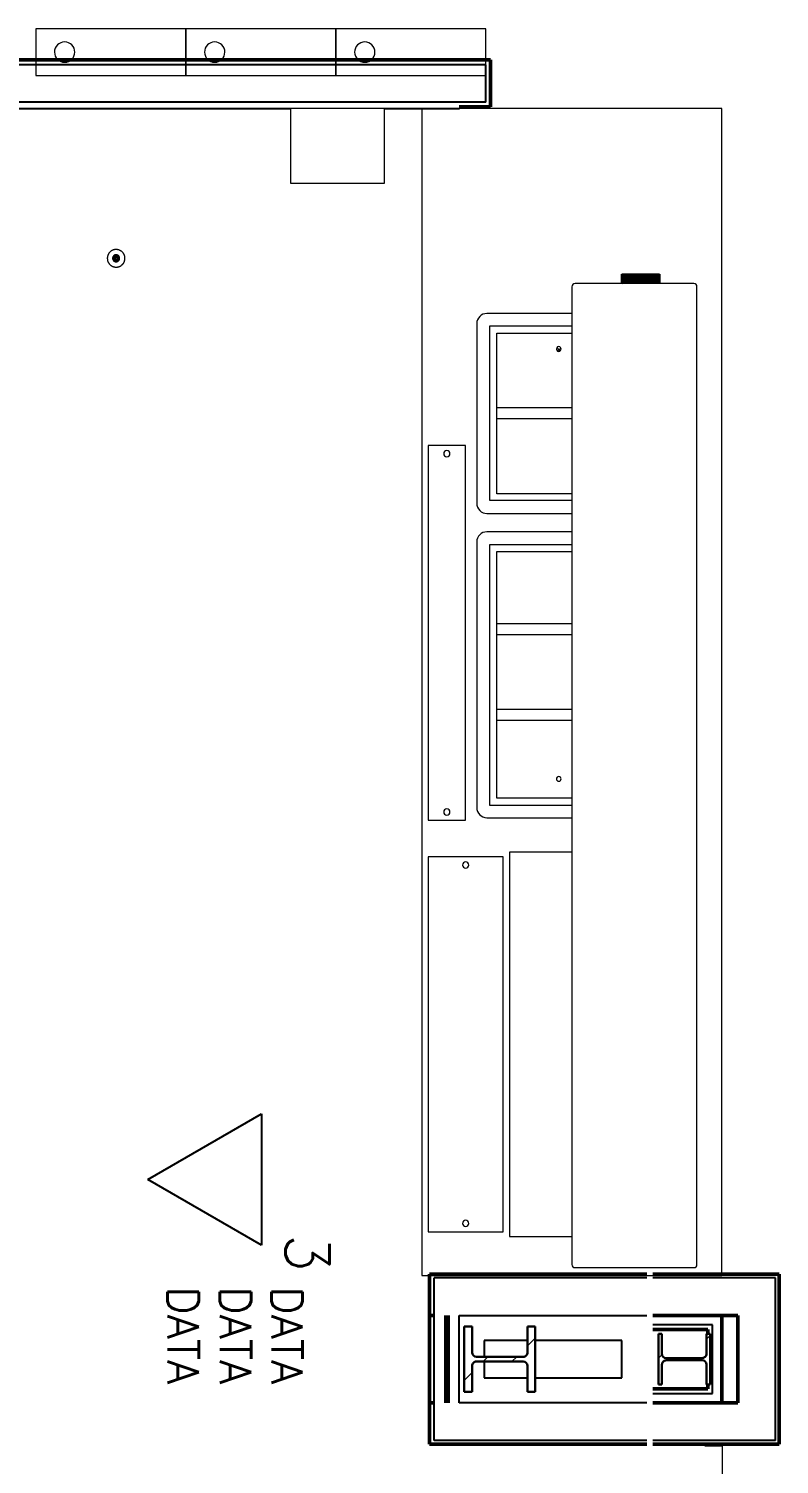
# Model space of a CAD drawing. Header units: inches. Extents: x -460 to 10305, y -938 to 5356.
# Drawn here: x 608.4 to 728.5, y 482.4 to 712.2 of the extents above; entities that cross this region are included whole.
import ezdxf
from ezdxf.enums import TextEntityAlignment as Align

# ---------------------------------------------------------------- set-up
doc = ezdxf.new("R2010")
doc.units = ezdxf.units.IN
doc.header["$MEASUREMENT"] = 0
doc.layers.add('01-0263-G-DWG-BFP-ARCH$0$SP-CASE', color=11, linetype='Continuous', lineweight=13)
doc.layers.add('01-0263-G-DWG-BFP-ARCH$0$SP-COLUMNS', color=40, linetype='Continuous', lineweight=13)
for name, color, linetype in [('01-0263-G-DWG-BFP-ARCH$0$SP-FIXT', 35, 'Continuous'), ('01-0263-G-DWG-BFP-ARCH$0$SP-WALL', 7, 'Continuous'), ('T-Comm-E', 1, 'Continuous')]:
    doc.layers.add(name, color=color, linetype=linetype)
doc.styles.add('3-32', font='SIMPLEX.shx', dxfattribs={"height": 9})

# ---------------------------------------------------------------- blocks, each defined once
blk = doc.blocks.new('01-0263-G-DWG-BFP-ARCH$0$W-Wide Flange-Column - W10X112-V14-GROUND FLOOR - PROPOSED')
at = {"layer": '01-0263-G-DWG-BFP-ARCH$0$SP-COLUMNS', "lineweight": 9}
h = blk.add_hatch(dxfattribs=at)
h.set_pattern_fill('FP_21', color=256, style=0, pattern_type=2)
h.set_pattern_definition([(315, (223.028, -25.1), (9.5035, 9.5035), []), (315, (237.428, -25.1), (9.5035, 9.5035), [])])
h.paths.add_polyline_path([(-5.21, -5.68), (5.21, -5.68), (5.21, -4.43), (1.07, -4.43), (0.58, -4.23), (0.38, -3.74), (0.38, 3.74), (0.58, 4.23), (1.07, 4.43), (5.21, 4.43), (5.21, 5.68), (-5.21, 5.68), (-5.21, 4.43), (-1.07, 4.43), (-0.58, 4.23), (-0.38, 3.74), (-0.38, -3.74), (-0.58, -4.23), (-1.07, -4.43), (-5.21, -4.43)], flags=0)
at = {"layer": '01-0263-G-DWG-BFP-ARCH$0$SP-COLUMNS', "lineweight": 30}
for p, q in [((5.21, 5.68), (-5.21, 5.68)), ((-5.21, 5.68), (-5.21, 4.43)), ((5.21, 4.43), (5.21, 5.68)), ((-5.21, 4.43), (-1.07, 4.43)), ((-0.38, 3.74), (-0.38, -3.74)), ((0.38, -3.74), (0.38, 3.74)), ((1.07, 4.43), (5.21, 4.43)), ((-1.07, -4.43), (-5.21, -4.43)), ((-5.21, -4.43), (-5.21, -5.68)), ((5.21, -4.43), (1.07, -4.43)), ((5.21, -5.68), (5.21, -4.43)), ((-5.21, -5.68), (5.21, -5.68))]:
    blk.add_line(p, q, dxfattribs=at)
for centre, start, end in [((-1.07, 3.74), 0, 90), ((1.07, 3.74), 90, 180), ((-1.07, -3.74), 270, 0), ((1.07, -3.74), 180, 270)]:
    blk.add_arc(centre, 0.688, start, end, dxfattribs=at)
blk = doc.blocks.new('01-0263-G-DWG-BFP-ARCH$0$W-Wide Flange-Column - W8X40-V64-GROUND FLOOR - PROPOSED')
at = {"layer": '01-0263-G-DWG-BFP-ARCH$0$SP-COLUMNS', "lineweight": 9}
h = blk.add_hatch(dxfattribs=at)
h.set_pattern_fill('FP_76', color=256, style=0, pattern_type=2)
h.set_pattern_definition([(315, (223.028, 4.4), (9.5035, 9.5035), []), (315, (237.428, 4.4), (9.5035, 9.5035), [])])
h.paths.add_polyline_path([(-4.04, 3.57), (-0.87, 3.57), (-0.38, 3.36), (-0.18, 2.87), (-0.18, -2.88), (-0.38, -3.36), (-0.87, -3.56), (-4.04, -3.56), (-4.04, -4.12), (4.03, -4.12), (4.03, -3.56), (0.87, -3.56), (0.38, -3.36), (0.18, -2.88), (0.18, 2.87), (0.38, 3.36), (0.87, 3.57), (4.03, 3.57), (4.03, 4.13), (-4.04, 4.13)], flags=0)
at = {"layer": '01-0263-G-DWG-BFP-ARCH$0$SP-COLUMNS', "lineweight": 30}
for p, q in [((4.03, 4.13), (-4.04, 4.13)), ((-4.04, 4.13), (-4.04, 3.57)), ((-4.04, 3.57), (-0.87, 3.57)), ((-0.18, 2.87), (-0.18, -2.88)), ((0.18, -2.88), (0.18, 2.87)), ((0.87, 3.57), (4.03, 3.57)), ((4.03, 3.57), (4.03, 4.13)), ((-0.87, -3.56), (-4.04, -3.56)), ((-4.04, -3.56), (-4.04, -4.12)), ((-4.04, -4.12), (4.03, -4.12)), ((4.03, -3.56), (0.87, -3.56)), ((4.03, -4.12), (4.03, -3.56))]:
    blk.add_line(p, q, dxfattribs=at)
for centre, start, end in [((-0.87, 2.87), 0, 90), ((0.87, 2.87), 90, 180), ((-0.87, -2.88), 270, 0), ((0.87, -2.88), 180, 270)]:
    blk.add_arc(centre, 0.69, start, end, dxfattribs=at)
blk = doc.blocks.new('01-0263-G-DWG-BFP-ARCH', base_point=(1295.16, 1352.86))
at = {"layer": '01-0263-G-DWG-BFP-ARCH$0$SP-CASE'}
for p, q in [((1928.43, 2061.82), (1904.43, 2061.82)), ((1904.43, 2061.82), (1904.43, 2054.32)), ((1952.43, 2061.82), (1928.43, 2061.82)), ((1928.43, 2061.82), (1928.43, 2054.32)), ((1928.43, 2054.32), (1928.43, 2061.82)), ((1952.43, 2054.32), (1952.43, 2061.82)), ((1976.43, 2061.82), (1952.43, 2061.82)), ((1952.43, 2061.82), (1952.43, 2054.32)), ((1976.43, 2054.32), (1976.43, 2061.82)), ((1904.43, 2054.32), (1928.43, 2054.32)), ((1928.43, 2054.32), (1952.43, 2054.32)), ((1952.43, 2054.32), (1976.43, 2054.32)), ((1933.2, 2049.07), (1885.2, 2049.07)), ((1885.2, 2049.01), (1933.2, 2049.01)), ((1933.2, 2049.01), (1933.2, 2049.07)), ((1945.2, 2049.07), (1933.2, 2049.07)), ((1933.2, 2049.07), (1933.2, 2049.01)), ((1933.2, 2049.01), (1945.2, 2049.01)), ((1960.2, 2049.07), (1945.2, 2049.07)), ((1945.2, 2049.07), (1945.2, 2037.07)), ((1972.2, 2049.07), (1960.2, 2049.07)), ((1960.2, 2037.07), (1960.2, 2049.07)), ((1960.2, 2049.01), (1972.2, 2049.01)), ((1966.19, 2049.01), (1966.19, 1862.25)), ((1972.2, 2049.01), (1972.2, 2049.07)), ((2014.19, 2049.07), (1972.2, 2049.07)), ((2014.19, 1862.25), (2014.19, 2049.07)), ((1945.2, 2037.07), (1960.2, 2037.07)), ((1917.06, 2025.58), (1917.04, 2025.57)), ((1917.06, 2025.58), (1917.04, 2025.57)), ((1917.06, 2025.58), (1917.04, 2025.57)), ((1917.53, 2024.56), (1917.55, 2024.57)), ((1917.53, 2024.56), (1917.55, 2024.57)), ((1917.53, 2024.56), (1917.55, 2024.57)), ((1990.19, 2020.51), (1990.19, 1864.01)), ((2009.69, 2021.01), (1990.69, 2021.01)), ((2010.19, 1864.01), (2010.19, 2020.51)), ((1990.19, 2016.23), (1976.6, 2016.22)), ((1974.98, 2014.6), (1974.99, 1985.85)), ((1977.04, 2014.25), (1990.19, 2014.26)), ((1977.05, 1986.28), (1977.04, 2014.25)), ((1978.17, 1987.37), (1978.16, 2013.1)), ((1978.16, 2013.1), (1990.19, 2013.1)), ((1988.1, 2010.55), (1987.74, 2010.65)), ((1988.1, 2010.55), (1988.46, 2010.65)), ((1988.1, 2010.55), (1987.95, 2010.21)), ((1988.1, 2010.55), (1988.25, 2010.21)), ((1978.16, 1999.38), (1978.16, 2001.13)), ((1990.19, 2001.13), (1978.16, 2001.13)), ((1990.19, 1999.38), (1978.16, 1999.38)), ((1967.19, 1995.11), (1967.19, 1935.11)), ((1973.19, 1995.11), (1967.19, 1995.11)), ((1973.19, 1935.11), (1973.19, 1995.11)), ((1990.19, 1986.28), (1977.05, 1986.28)), ((1990.19, 1987.37), (1978.17, 1987.37)), ((1976.61, 1984.22), (1990.19, 1984.23)), ((1990.19, 1981.28), (1976.6, 1981.28)), ((1974.98, 1979.66), (1974.98, 1937.16)), ((1977.04, 1979.25), (1990.19, 1979.25)), ((1977.04, 1937.5), (1977.04, 1979.25)), ((1978.16, 1978.13), (1990.19, 1978.13)), ((1978.16, 1938.66), (1978.16, 1978.13)), ((1978.16, 1964.87), (1978.16, 1966.62)), ((1978.16, 1966.62), (1990.19, 1966.62)), ((1978.16, 1964.87), (1990.19, 1964.87)), ((1978.16, 1951.15), (1978.16, 1952.9)), ((1978.16, 1952.9), (1990.19, 1952.9)), ((1978.16, 1951.15), (1990.19, 1951.15)), ((1990.19, 1937.5), (1977.04, 1937.5)), ((1990.19, 1938.66), (1978.16, 1938.66)), ((1967.19, 1935.11), (1973.19, 1935.11)), ((1976.6, 1935.53), (1990.19, 1935.53)), ((1967.19, 1929.26), (1967.19, 1869.26)), ((1979.19, 1929.26), (1967.19, 1929.26)), ((1979.19, 1869.26), (1979.19, 1929.26)), ((1990.19, 1930.01), (1980.19, 1930.01)), ((1980.19, 1930.01), (1980.19, 1868.51)), ((1967.19, 1869.26), (1979.19, 1869.26)), ((1980.19, 1868.51), (1990.19, 1868.51)), ((1966.19, 1862.25), (2014.19, 1862.25)), ((1990.69, 1863.51), (2009.69, 1863.51)), ((2011.43, 1835), (2014.2, 1835)), ((2014.2, 1835), (2014.2, 1590.25))]:
    blk.add_line(p, q, dxfattribs=at)
for points in [[(1918.71, 2025.07), (1918.71, 2025.13), (1918.71, 2025.18), (1918.7, 2025.24), (1918.69, 2025.29), (1918.68, 2025.35), (1918.67, 2025.41), (1918.65, 2025.46), (1918.64, 2025.51), (1918.62, 2025.57), (1918.6, 2025.62), (1918.57, 2025.67), (1918.55, 2025.72), (1918.52, 2025.77), (1918.49, 2025.82), (1918.46, 2025.87), (1918.43, 2025.91), (1918.4, 2025.96), (1918.36, 2026), (1918.32, 2026.04), (1918.28, 2026.08), (1918.24, 2026.12), (1918.2, 2026.16), (1918.15, 2026.19), (1918.11, 2026.23), (1918.06, 2026.26), (1918.01, 2026.29), (1917.96, 2026.32), (1917.91, 2026.34), (1917.86, 2026.37), (1917.81, 2026.39), (1917.75, 2026.41), (1917.7, 2026.42), (1917.65, 2026.44), (1917.59, 2026.45), (1917.54, 2026.46), (1917.48, 2026.47), (1917.42, 2026.48), (1917.37, 2026.48), (1917.31, 2026.48), (1917.25, 2026.48), (1917.2, 2026.48), (1917.14, 2026.47), (1917.09, 2026.47), (1917.03, 2026.46), (1916.97, 2026.45), (1916.92, 2026.43), (1916.87, 2026.42), (1916.81, 2026.4), (1916.76, 2026.38), (1916.71, 2026.35), (1916.66, 2026.33), (1916.61, 2026.3), (1916.56, 2026.28), (1916.51, 2026.24), (1916.46, 2026.21), (1916.42, 2026.18), (1916.37, 2026.14), (1916.33, 2026.1), (1916.29, 2026.07), (1916.25, 2026.02), (1916.22, 2025.98), (1916.18, 2025.94), (1916.15, 2025.89), (1916.11, 2025.85), (1916.08, 2025.8), (1916.06, 2025.75), (1916.03, 2025.7), (1916.01, 2025.65), (1915.98, 2025.6), (1915.96, 2025.54), (1915.95, 2025.49), (1915.93, 2025.43), (1915.92, 2025.38), (1915.9, 2025.32), (1915.9, 2025.27), (1915.89, 2025.21), (1915.88, 2025.16), (1915.88, 2025.1), (1915.88, 2025.07)], [(1915.88, 2025.07), (1915.88, 2025.01), (1915.89, 2024.96), (1915.89, 2024.9), (1915.9, 2024.84), (1915.91, 2024.79), (1915.92, 2024.73), (1915.94, 2024.68), (1915.95, 2024.62), (1915.97, 2024.57), (1915.99, 2024.52), (1916.02, 2024.47), (1916.04, 2024.42), (1916.07, 2024.37), (1916.1, 2024.32), (1916.13, 2024.27), (1916.16, 2024.22), (1916.2, 2024.18), (1916.23, 2024.14), (1916.27, 2024.09), (1916.31, 2024.05), (1916.35, 2024.02), (1916.39, 2023.98), (1916.44, 2023.94), (1916.48, 2023.91), (1916.53, 2023.88), (1916.58, 2023.85), (1916.63, 2023.82), (1916.68, 2023.8), (1916.73, 2023.77), (1916.78, 2023.75), (1916.84, 2023.73), (1916.89, 2023.71), (1916.94, 2023.7), (1917, 2023.69), (1917.06, 2023.68), (1917.11, 2023.67), (1917.17, 2023.66), (1917.22, 2023.66), (1917.28, 2023.65), (1917.34, 2023.66), (1917.39, 2023.66), (1917.45, 2023.66), (1917.51, 2023.67), (1917.56, 2023.68), (1917.62, 2023.69), (1917.67, 2023.71), (1917.73, 2023.72), (1917.78, 2023.74), (1917.83, 2023.76), (1917.88, 2023.78), (1917.93, 2023.81), (1917.98, 2023.83), (1918.03, 2023.86), (1918.08, 2023.89), (1918.13, 2023.93), (1918.17, 2023.96), (1918.22, 2024), (1918.26, 2024.03), (1918.3, 2024.07), (1918.34, 2024.11), (1918.38, 2024.16), (1918.41, 2024.2), (1918.45, 2024.25), (1918.48, 2024.29), (1918.51, 2024.34), (1918.54, 2024.39), (1918.56, 2024.44), (1918.59, 2024.49), (1918.61, 2024.54), (1918.63, 2024.6), (1918.65, 2024.65), (1918.66, 2024.7), (1918.68, 2024.76), (1918.69, 2024.81), (1918.7, 2024.87), (1918.7, 2024.93), (1918.71, 2024.98), (1918.71, 2025.04), (1918.71, 2025.07)], [(1917.86, 2025.07), (1917.86, 2025.09), (1917.86, 2025.11), (1917.85, 2025.14), (1917.85, 2025.16), (1917.85, 2025.18), (1917.84, 2025.2), (1917.84, 2025.22), (1917.83, 2025.25), (1917.82, 2025.27), (1917.81, 2025.29), (1917.8, 2025.31), (1917.79, 2025.33), (1917.78, 2025.35), (1917.77, 2025.37), (1917.76, 2025.39), (1917.75, 2025.4), (1917.73, 2025.42), (1917.72, 2025.44), (1917.7, 2025.46), (1917.69, 2025.47), (1917.67, 2025.49), (1917.65, 2025.5), (1917.64, 2025.52), (1917.62, 2025.53), (1917.6, 2025.54), (1917.58, 2025.55), (1917.56, 2025.57), (1917.54, 2025.58), (1917.52, 2025.58), (1917.5, 2025.59), (1917.48, 2025.6), (1917.46, 2025.61), (1917.44, 2025.61), (1917.41, 2025.62), (1917.39, 2025.62), (1917.37, 2025.63), (1917.35, 2025.63), (1917.32, 2025.63), (1917.3, 2025.63), (1917.28, 2025.63), (1917.26, 2025.63), (1917.23, 2025.63), (1917.21, 2025.63), (1917.19, 2025.62), (1917.17, 2025.62), (1917.15, 2025.61), (1917.12, 2025.6), (1917.1, 2025.6), (1917.08, 2025.59), (1917.06, 2025.58), (1917.04, 2025.57), (1917.02, 2025.56), (1917, 2025.55), (1916.98, 2025.54), (1916.96, 2025.52), (1916.95, 2025.51), (1916.93, 2025.5), (1916.91, 2025.48), (1916.9, 2025.47), (1916.88, 2025.45), (1916.87, 2025.43), (1916.85, 2025.41), (1916.84, 2025.4), (1916.83, 2025.38), (1916.81, 2025.36), (1916.8, 2025.34), (1916.79, 2025.32), (1916.78, 2025.3), (1916.77, 2025.28), (1916.77, 2025.26), (1916.76, 2025.24), (1916.75, 2025.21), (1916.75, 2025.19), (1916.74, 2025.17), (1916.74, 2025.15), (1916.74, 2025.13), (1916.73, 2025.1), (1916.73, 2025.08), (1916.73, 2025.07)], [(1917.86, 2025.07), (1917.86, 2025.09), (1917.86, 2025.11), (1917.85, 2025.14), (1917.85, 2025.16), (1917.85, 2025.18), (1917.84, 2025.2), (1917.84, 2025.22), (1917.83, 2025.25), (1917.82, 2025.27), (1917.81, 2025.29), (1917.8, 2025.31), (1917.79, 2025.33), (1917.78, 2025.35), (1917.77, 2025.37), (1917.76, 2025.39), (1917.75, 2025.4), (1917.73, 2025.42), (1917.72, 2025.44), (1917.7, 2025.46), (1917.69, 2025.47), (1917.67, 2025.49), (1917.65, 2025.5), (1917.64, 2025.52), (1917.62, 2025.53), (1917.6, 2025.54), (1917.58, 2025.55), (1917.56, 2025.57), (1917.54, 2025.58), (1917.52, 2025.58), (1917.5, 2025.59), (1917.48, 2025.6), (1917.46, 2025.61), (1917.44, 2025.61), (1917.41, 2025.62), (1917.39, 2025.62), (1917.37, 2025.63), (1917.35, 2025.63), (1917.32, 2025.63), (1917.3, 2025.63), (1917.28, 2025.63), (1917.26, 2025.63), (1917.23, 2025.63), (1917.21, 2025.63), (1917.19, 2025.62), (1917.17, 2025.62), (1917.15, 2025.61), (1917.12, 2025.6), (1917.1, 2025.6), (1917.08, 2025.59), (1917.06, 2025.58), (1917.04, 2025.57), (1917.02, 2025.56), (1917, 2025.55), (1916.98, 2025.54), (1916.96, 2025.52), (1916.95, 2025.51), (1916.93, 2025.5), (1916.91, 2025.48), (1916.9, 2025.47), (1916.88, 2025.45), (1916.87, 2025.43), (1916.85, 2025.41), (1916.84, 2025.4), (1916.83, 2025.38), (1916.81, 2025.36), (1916.8, 2025.34), (1916.79, 2025.32), (1916.78, 2025.3), (1916.77, 2025.28), (1916.77, 2025.26), (1916.76, 2025.24), (1916.75, 2025.21), (1916.75, 2025.19), (1916.74, 2025.17), (1916.74, 2025.15), (1916.74, 2025.13), (1916.73, 2025.1), (1916.73, 2025.08), (1916.73, 2025.07)], [(1916.79, 2025.32), (1916.78, 2025.3), (1916.77, 2025.28), (1916.77, 2025.26), (1916.76, 2025.24), (1916.75, 2025.21), (1916.75, 2025.19), (1916.74, 2025.17), (1916.74, 2025.15), (1916.74, 2025.13), (1916.73, 2025.1), (1916.73, 2025.08), (1916.73, 2025.07)], [(1916.74, 2025.17), (1916.74, 2025.15), (1916.74, 2025.13), (1916.73, 2025.1), (1916.73, 2025.08), (1916.73, 2025.07)], [(1916.74, 2025.17), (1916.74, 2025.15), (1916.74, 2025.13), (1916.73, 2025.1), (1916.73, 2025.08), (1916.73, 2025.07)], [(1916.73, 2025.07), (1916.73, 2025.05), (1916.73, 2025.02), (1916.74, 2025), (1916.74, 2024.98), (1916.74, 2024.96)], [(1916.73, 2025.07), (1916.73, 2025.05), (1916.73, 2025.02), (1916.74, 2025), (1916.74, 2024.98), (1916.74, 2024.96)], [(1916.73, 2025.07), (1916.73, 2025.05), (1916.73, 2025.02), (1916.74, 2025), (1916.74, 2024.98), (1916.74, 2024.96), (1916.75, 2024.94), (1916.75, 2024.91), (1916.76, 2024.89), (1916.77, 2024.87), (1916.78, 2024.85), (1916.79, 2024.83)], [(1916.73, 2025.07), (1916.73, 2025.05), (1916.73, 2025.02), (1916.74, 2025), (1916.74, 2024.98), (1916.74, 2024.96), (1916.75, 2024.94), (1916.75, 2024.91), (1916.76, 2024.89), (1916.77, 2024.87), (1916.78, 2024.85), (1916.79, 2024.83), (1916.8, 2024.81), (1916.81, 2024.79), (1916.82, 2024.77), (1916.83, 2024.75), (1916.84, 2024.73), (1916.86, 2024.72), (1916.87, 2024.7), (1916.89, 2024.68), (1916.9, 2024.67), (1916.92, 2024.65), (1916.94, 2024.64), (1916.95, 2024.62), (1916.97, 2024.61), (1916.99, 2024.6), (1917.01, 2024.58), (1917.03, 2024.57), (1917.05, 2024.56), (1917.07, 2024.55), (1917.09, 2024.54), (1917.11, 2024.54), (1917.13, 2024.53), (1917.16, 2024.52), (1917.18, 2024.52), (1917.2, 2024.51), (1917.22, 2024.51), (1917.24, 2024.51), (1917.27, 2024.51), (1917.29, 2024.51), (1917.31, 2024.51), (1917.33, 2024.51), (1917.36, 2024.51), (1917.38, 2024.51), (1917.4, 2024.52), (1917.42, 2024.52), (1917.45, 2024.53), (1917.47, 2024.53), (1917.49, 2024.54), (1917.51, 2024.55), (1917.53, 2024.56), (1917.55, 2024.57), (1917.57, 2024.58), (1917.59, 2024.59), (1917.61, 2024.6), (1917.63, 2024.61), (1917.64, 2024.63), (1917.66, 2024.64), (1917.68, 2024.66), (1917.69, 2024.67), (1917.71, 2024.69), (1917.73, 2024.71), (1917.74, 2024.72), (1917.75, 2024.74), (1917.77, 2024.76), (1917.78, 2024.78), (1917.79, 2024.8), (1917.8, 2024.82), (1917.81, 2024.84), (1917.82, 2024.86), (1917.83, 2024.88), (1917.83, 2024.9), (1917.84, 2024.92), (1917.84, 2024.95), (1917.85, 2024.97), (1917.85, 2024.99), (1917.86, 2025.01), (1917.86, 2025.03), (1917.86, 2025.06), (1917.86, 2025.07)], [(1916.73, 2025.07), (1916.73, 2025.05), (1916.73, 2025.02), (1916.74, 2025), (1916.74, 2024.98), (1916.74, 2024.96), (1916.75, 2024.94), (1916.75, 2024.91), (1916.76, 2024.89), (1916.77, 2024.87), (1916.78, 2024.85), (1916.79, 2024.83), (1916.8, 2024.81), (1916.81, 2024.79), (1916.82, 2024.77), (1916.83, 2024.75), (1916.84, 2024.73), (1916.86, 2024.72), (1916.87, 2024.7), (1916.89, 2024.68), (1916.9, 2024.67), (1916.92, 2024.65), (1916.94, 2024.64), (1916.95, 2024.62), (1916.97, 2024.61), (1916.99, 2024.6), (1917.01, 2024.58), (1917.03, 2024.57), (1917.05, 2024.56), (1917.07, 2024.55), (1917.09, 2024.54), (1917.11, 2024.54), (1917.13, 2024.53), (1917.16, 2024.52), (1917.18, 2024.52), (1917.2, 2024.51), (1917.22, 2024.51), (1917.24, 2024.51), (1917.27, 2024.51), (1917.29, 2024.51), (1917.31, 2024.51), (1917.33, 2024.51), (1917.36, 2024.51), (1917.38, 2024.51), (1917.4, 2024.52), (1917.42, 2024.52), (1917.45, 2024.53), (1917.47, 2024.53), (1917.49, 2024.54), (1917.51, 2024.55), (1917.53, 2024.56), (1917.55, 2024.57), (1917.57, 2024.58), (1917.59, 2024.59), (1917.61, 2024.6), (1917.63, 2024.61), (1917.64, 2024.63), (1917.66, 2024.64), (1917.68, 2024.66), (1917.69, 2024.67), (1917.71, 2024.69), (1917.73, 2024.71), (1917.74, 2024.72), (1917.75, 2024.74), (1917.77, 2024.76), (1917.78, 2024.78), (1917.79, 2024.8), (1917.8, 2024.82), (1917.81, 2024.84), (1917.82, 2024.86), (1917.83, 2024.88), (1917.83, 2024.9), (1917.84, 2024.92), (1917.84, 2024.95), (1917.85, 2024.97), (1917.85, 2024.99), (1917.86, 2025.01), (1917.86, 2025.03), (1917.86, 2025.06), (1917.86, 2025.07)], [(1916.95, 2025.51), (1916.93, 2025.5), (1916.91, 2025.48), (1916.9, 2025.47), (1916.88, 2025.45), (1916.87, 2025.43), (1916.85, 2025.41), (1916.84, 2025.4), (1916.83, 2025.38)], [(1916.95, 2025.51), (1916.93, 2025.5), (1916.91, 2025.48), (1916.9, 2025.47), (1916.88, 2025.45), (1916.87, 2025.43), (1916.85, 2025.41), (1916.84, 2025.4), (1916.83, 2025.38)], [(1916.95, 2025.51), (1916.93, 2025.5), (1916.91, 2025.48), (1916.9, 2025.47), (1916.88, 2025.45), (1916.87, 2025.43), (1916.85, 2025.41), (1916.84, 2025.4), (1916.83, 2025.38)], [(1916.86, 2024.72), (1916.87, 2024.7), (1916.89, 2024.68), (1916.9, 2024.67), (1916.92, 2024.65), (1916.94, 2024.64)], [(1916.86, 2024.72), (1916.87, 2024.7), (1916.89, 2024.68), (1916.9, 2024.67), (1916.92, 2024.65), (1916.94, 2024.64)], [(1916.86, 2024.72), (1916.87, 2024.7), (1916.89, 2024.68), (1916.9, 2024.67), (1916.92, 2024.65), (1916.94, 2024.64)], [(1916.99, 2024.6), (1917.01, 2024.58), (1917.03, 2024.57), (1917.05, 2024.56)], [(1917.11, 2024.54), (1917.13, 2024.53), (1917.16, 2024.52), (1917.18, 2024.52), (1917.2, 2024.51), (1917.22, 2024.51), (1917.24, 2024.51), (1917.27, 2024.51), (1917.29, 2024.51), (1917.31, 2024.51), (1917.33, 2024.51), (1917.36, 2024.51), (1917.38, 2024.51)], [(1917.11, 2024.54), (1917.13, 2024.53), (1917.16, 2024.52), (1917.18, 2024.52), (1917.2, 2024.51), (1917.22, 2024.51), (1917.24, 2024.51), (1917.27, 2024.51), (1917.29, 2024.51), (1917.31, 2024.51), (1917.33, 2024.51), (1917.36, 2024.51), (1917.38, 2024.51)], [(1917.11, 2024.54), (1917.13, 2024.53), (1917.16, 2024.52), (1917.18, 2024.52), (1917.2, 2024.51), (1917.22, 2024.51), (1917.24, 2024.51), (1917.27, 2024.51), (1917.29, 2024.51), (1917.31, 2024.51), (1917.33, 2024.51), (1917.36, 2024.51), (1917.38, 2024.51)], [(1917.19, 2025.62), (1917.17, 2025.62), (1917.15, 2025.61)], [(1917.48, 2025.6), (1917.46, 2025.61), (1917.44, 2025.61), (1917.41, 2025.62), (1917.39, 2025.62), (1917.37, 2025.63), (1917.35, 2025.63), (1917.32, 2025.63), (1917.3, 2025.63), (1917.28, 2025.63), (1917.26, 2025.63), (1917.23, 2025.63), (1917.21, 2025.63)], [(1917.48, 2025.6), (1917.46, 2025.61), (1917.44, 2025.61), (1917.41, 2025.62), (1917.39, 2025.62), (1917.37, 2025.63), (1917.35, 2025.63), (1917.32, 2025.63), (1917.3, 2025.63), (1917.28, 2025.63), (1917.26, 2025.63), (1917.23, 2025.63), (1917.21, 2025.63)], [(1917.48, 2025.6), (1917.46, 2025.61), (1917.44, 2025.61), (1917.41, 2025.62), (1917.39, 2025.62), (1917.37, 2025.63), (1917.35, 2025.63), (1917.32, 2025.63), (1917.3, 2025.63), (1917.28, 2025.63), (1917.26, 2025.63), (1917.23, 2025.63), (1917.21, 2025.63)], [(1917.4, 2024.52), (1917.42, 2024.52), (1917.45, 2024.53)], [(1917.6, 2025.54), (1917.58, 2025.55), (1917.56, 2025.57), (1917.54, 2025.58)], [(1917.64, 2024.63), (1917.66, 2024.64), (1917.68, 2024.66), (1917.69, 2024.67), (1917.71, 2024.69), (1917.73, 2024.71), (1917.74, 2024.72), (1917.75, 2024.74), (1917.77, 2024.76)], [(1917.64, 2024.63), (1917.66, 2024.64), (1917.68, 2024.66), (1917.69, 2024.67), (1917.71, 2024.69), (1917.73, 2024.71), (1917.74, 2024.72), (1917.75, 2024.74), (1917.77, 2024.76)], [(1917.64, 2024.63), (1917.66, 2024.64), (1917.68, 2024.66), (1917.69, 2024.67), (1917.71, 2024.69), (1917.73, 2024.71), (1917.74, 2024.72), (1917.75, 2024.74), (1917.77, 2024.76)], [(1917.73, 2025.42), (1917.72, 2025.44), (1917.7, 2025.46), (1917.69, 2025.47), (1917.67, 2025.49), (1917.65, 2025.5)], [(1917.73, 2025.42), (1917.72, 2025.44), (1917.7, 2025.46), (1917.69, 2025.47), (1917.67, 2025.49), (1917.65, 2025.5)], [(1917.73, 2025.42), (1917.72, 2025.44), (1917.7, 2025.46), (1917.69, 2025.47), (1917.67, 2025.49), (1917.65, 2025.5)], [(1917.86, 2025.07), (1917.86, 2025.09), (1917.86, 2025.11), (1917.85, 2025.14), (1917.85, 2025.16), (1917.85, 2025.18), (1917.84, 2025.2), (1917.84, 2025.22), (1917.83, 2025.25), (1917.82, 2025.27), (1917.81, 2025.29), (1917.8, 2025.31)], [(1917.8, 2024.82), (1917.81, 2024.84), (1917.82, 2024.86), (1917.83, 2024.88), (1917.83, 2024.9), (1917.84, 2024.92), (1917.84, 2024.95), (1917.85, 2024.97), (1917.85, 2024.99), (1917.86, 2025.01), (1917.86, 2025.03), (1917.86, 2025.06), (1917.86, 2025.07)], [(1917.86, 2025.07), (1917.86, 2025.09), (1917.86, 2025.11), (1917.85, 2025.14), (1917.85, 2025.16), (1917.85, 2025.18)], [(1917.86, 2025.07), (1917.86, 2025.09), (1917.86, 2025.11), (1917.85, 2025.14), (1917.85, 2025.16), (1917.85, 2025.18)], [(1917.85, 2024.97), (1917.85, 2024.99), (1917.86, 2025.01), (1917.86, 2025.03), (1917.86, 2025.06), (1917.86, 2025.07)], [(1917.85, 2024.97), (1917.85, 2024.99), (1917.86, 2025.01), (1917.86, 2025.03), (1917.86, 2025.06), (1917.86, 2025.07)]]:
    blk.add_lwpolyline(points, dxfattribs=at)
for centre, radius, start, end in [((1909.06, 2058.07), 1.63, 0, 180), ((1933.06, 2058.07), 1.63, 0, 180), ((1957.06, 2058.07), 1.63, 0, 180), ((1909.06, 2058.07), 1.62, 180, 0), ((1933.06, 2058.07), 1.62, 180, 0), ((1957.06, 2058.07), 1.62, 180, 0), ((1917.3, 2025.07), 0.5, 0, 180), ((1917.3, 2025.07), 0.5, 180, 0), ((1917.3, 2025.07), 0.336, 0, 180), ((1917.3, 2025.07), 0.336, 180, 0), ((1917.3, 2025.07), 0.14, 0, 180), ((1917.3, 2025.07), 0.14, 180, 0), ((1990.69, 2020.51), 0.5, 90, 180), ((2009.69, 2020.51), 0.5, 0, 90), ((1976.6, 2014.6), 1.63, 90.0153, 180.0153), ((1988.1, 2010.55), 0.375, 90.0153, 270.0153), ((1988.1, 2010.55), 0.375, 270.0153, 90.0153), ((1970.19, 1993.78), 0.5, 90, 270), ((1970.19, 1993.78), 0.5, 270, 90), ((1976.61, 1985.85), 1.63, 180.0153, 270.0153), ((1976.6, 1979.66), 1.63, 90, 180), ((1988.1, 1941.73), 0.375, 90, 270), ((1988.1, 1941.73), 0.375, 270, 90), ((1976.6, 1937.16), 1.63, 180, 270), ((1970.19, 1936.43), 0.5, 90, 270), ((1970.19, 1936.43), 0.5, 270, 90), ((1973.19, 1927.94), 0.5, 90, 270), ((1973.19, 1927.94), 0.5, 270, 90), ((1973.19, 1870.59), 0.5, 90, 270), ((1973.19, 1870.59), 0.5, 270, 90), ((1990.69, 1864.01), 0.5, 180, 270), ((2009.69, 1864.01), 0.5, 270, 0)]:
    blk.add_arc(centre, radius, start, end, dxfattribs=at)
at = {"layer": '01-0263-G-DWG-BFP-ARCH$0$SP-FIXT'}
for p, q in [((1999.69, 2021.01), (1998.19, 2022.51)), ((1998.19, 2022.51), (2004.19, 2022.51)), ((1998.19, 2021.01), (1998.19, 2022.51)), ((1999.34, 2021.01), (1998.19, 2022.16)), ((2000.05, 2021.01), (1998.55, 2022.51)), ((2000.4, 2021.01), (1998.9, 2022.51)), ((2000.75, 2021.01), (1999.25, 2022.51)), ((2001.11, 2021.01), (1999.61, 2022.51)), ((2001.46, 2021.01), (1999.96, 2022.51)), ((2001.81, 2021.01), (2000.31, 2022.51)), ((2002.17, 2021.01), (2000.67, 2022.51)), ((2002.52, 2021.01), (2001.02, 2022.51)), ((2002.87, 2021.01), (2001.37, 2022.51)), ((2003.23, 2021.01), (2001.73, 2022.51)), ((2003.58, 2021.01), (2002.08, 2022.51)), ((2003.93, 2021.01), (2002.43, 2022.51)), ((2004.19, 2021.11), (2002.79, 2022.51)), ((2004.19, 2021.46), (2003.14, 2022.51)), ((2004.19, 2021.82), (2003.5, 2022.51)), ((2004.19, 2022.17), (2003.85, 2022.51)), ((2004.19, 2022.51), (2004.19, 2021.01)), ((1998.98, 2021.01), (1998.19, 2021.81)), ((1998.63, 2021.01), (1998.19, 2021.45)), ((1998.28, 2021.01), (1998.19, 2021.1))]:
    blk.add_line(p, q, dxfattribs=at)
at = {"layer": '01-0263-G-DWG-BFP-ARCH$0$SP-WALL', "lineweight": 50}
for p, q in [((1976.41, 2056.81), (1827.16, 2056.81)), ((1977.16, 2056.81), (1976.39, 2056.81)), ((1977.16, 2049.31), (1977.16, 2056.81)), ((1972.16, 2049.31), (1977.16, 2049.31)), ((2002.16, 1862.49), (1967.41, 1862.49)), ((1967.41, 1862.49), (1967.41, 1835.24)), ((2023.35, 1862.49), (2003.16, 1862.49)), ((2023.35, 1835.24), (2023.35, 1862.49)), ((1968.16, 1855.86), (1967.41, 1855.86)), ((1970.41, 1841.86), (1970.41, 1855.86)), ((2003.16, 1855.86), (2016.73, 1855.86)), ((2014.16, 1841.86), (2014.16, 1855.86)), ((2016.73, 1855.86), (2016.73, 1841.86)), ((2003.16, 1853.61), (2011.91, 1853.61)), ((2011.91, 1853.61), (2011.91, 1852.9)), ((2011.91, 1844.11), (2003.16, 1844.11)), ((2011.91, 1844.83), (2011.91, 1844.11)), ((1967.41, 1841.86), (1968.16, 1841.86)), ((2016.73, 1841.86), (2003.16, 1841.86)), ((1967.41, 1835.24), (2002.16, 1835.24)), ((2003.16, 1835.24), (2023.35, 1835.24))]:
    blk.add_line(p, q, dxfattribs=at)
at = {"layer": '01-0263-G-DWG-BFP-ARCH$0$SP-WALL'}
for p, q in [((1976.41, 2056.06), (1827.91, 2056.06)), ((1976.41, 2050.06), (1976.41, 2056.06)), ((1976.41, 2050.06), (1827.16, 2050.06)), ((2002.16, 1861.86), (1968.16, 1861.86)), ((1968.16, 1835.86), (1968.16, 1861.86)), ((2022.73, 1861.86), (2003.16, 1861.86)), ((2022.73, 1835.86), (2022.73, 1861.86)), ((1969.91, 1841.86), (1969.91, 1855.86)), ((1970.03, 1841.86), (1970.03, 1855.86)), ((1972.16, 1855.86), (2002.16, 1855.86)), ((1972.16, 1841.86), (1972.16, 1855.86)), ((2012.66, 1854.36), (2003.16, 1854.36)), ((2012.66, 1843.36), (2012.66, 1854.36)), ((1983.09, 1851.86), (1976.16, 1851.86)), ((1976.16, 1851.86), (1976.16, 1849.24)), ((1998.16, 1851.86), (1984.34, 1851.86)), ((1998.16, 1845.86), (1998.16, 1851.86)), ((1976.16, 1848.48), (1976.16, 1845.86)), ((1976.16, 1845.86), (1983.09, 1845.86)), ((1984.34, 1845.86), (1998.16, 1845.86)), ((2003.16, 1843.36), (2012.66, 1843.36)), ((2002.16, 1841.86), (1972.16, 1841.86)), ((2002.16, 1835.86), (1968.16, 1835.86)), ((2022.73, 1835.86), (2003.16, 1835.86))]:
    blk.add_line(p, q, dxfattribs=at)
at = {"layer": '01-0263-G-DWG-BFP-ARCH$0$SP-COLUMNS', "rotation": 89.99999999999984}
for name, p in [('01-0263-G-DWG-BFP-ARCH$0$W-Wide Flange-Column - W10X112-V14-GROUND FLOOR - PROPOSED', (1978.66, 1848.86)), ('01-0263-G-DWG-BFP-ARCH$0$W-Wide Flange-Column - W8X40-V64-GROUND FLOOR - PROPOSED', (2008.16, 1848.86))]:
    blk.add_blockref(name, p, dxfattribs=at)
blk = doc.blocks.new('DATA(3)')
for p, q in [((0, 0), (-10.5, 18.19)), ((-10.5, 18.19), (10.5, 18.19)), ((10.5, 18.19), (0, 0))]:
    blk.add_line(p, q)
at = {"insert": (8.78, 29.02), "char_height": 7, "width": 11.7808, "attachment_point": 1, "style": '3-32'}
blk.add_mtext('3', dxfattribs=at)
at = {"style": '3-32', "flags": 1}
for tag, p in [('RM_NUMBER', (79, 125.99)), ('UTP_CATEGORY', (79, 112.62)), ('QUANTITY_UTP', (79, 99.49)), ('WIRELESS_OUTLET_LOCATION', (79, 86.47)), ('TELECOMM_ROOM', (79, 72.62)), ('QTY_COAX', (78.12, 46.49)), ('POS_4', (181.94, 12.24)), ('POS_5', (181.94, 4.12)), ('POS_6', (181.94, -4.38))]:
    blk.add_attdef(tag, p, '', height=5, dxfattribs=at)
at = {"flags": 1}
blk.add_attdef('WO_NUMBER', text='', height=5, dxfattribs=at).set_placement((80.4, 32.5), align=Align.BOTTOM_LEFT)
at = {"style": '3-32'}
for tag, p in [('POS_1', (17.14, 19.74)), ('POS_2', (17.14, 11.49)), ('POS_3', (17.14, 3.12))]:
    blk.add_attdef(tag, p, '', height=5, dxfattribs=at)

msp = doc.modelspace()

# ---------------------------------------------------------------- block references
msp.add_blockref('01-0263-G-DWG-BFP-ARCH', (0.26, 3.26))

# ---------------------------------------------------------------- next in the draw order: block references
at = {"layer": 'T-Comm-E', "rotation": 270}
msp.add_blockref('DATA(3)', (627.48, 528.02), dxfattribs=at).add_auto_attribs({'POS_1': 'DATA', 'POS_2': 'DATA', 'POS_3': 'DATA'})

doc.saveas('drawing.dxf')
